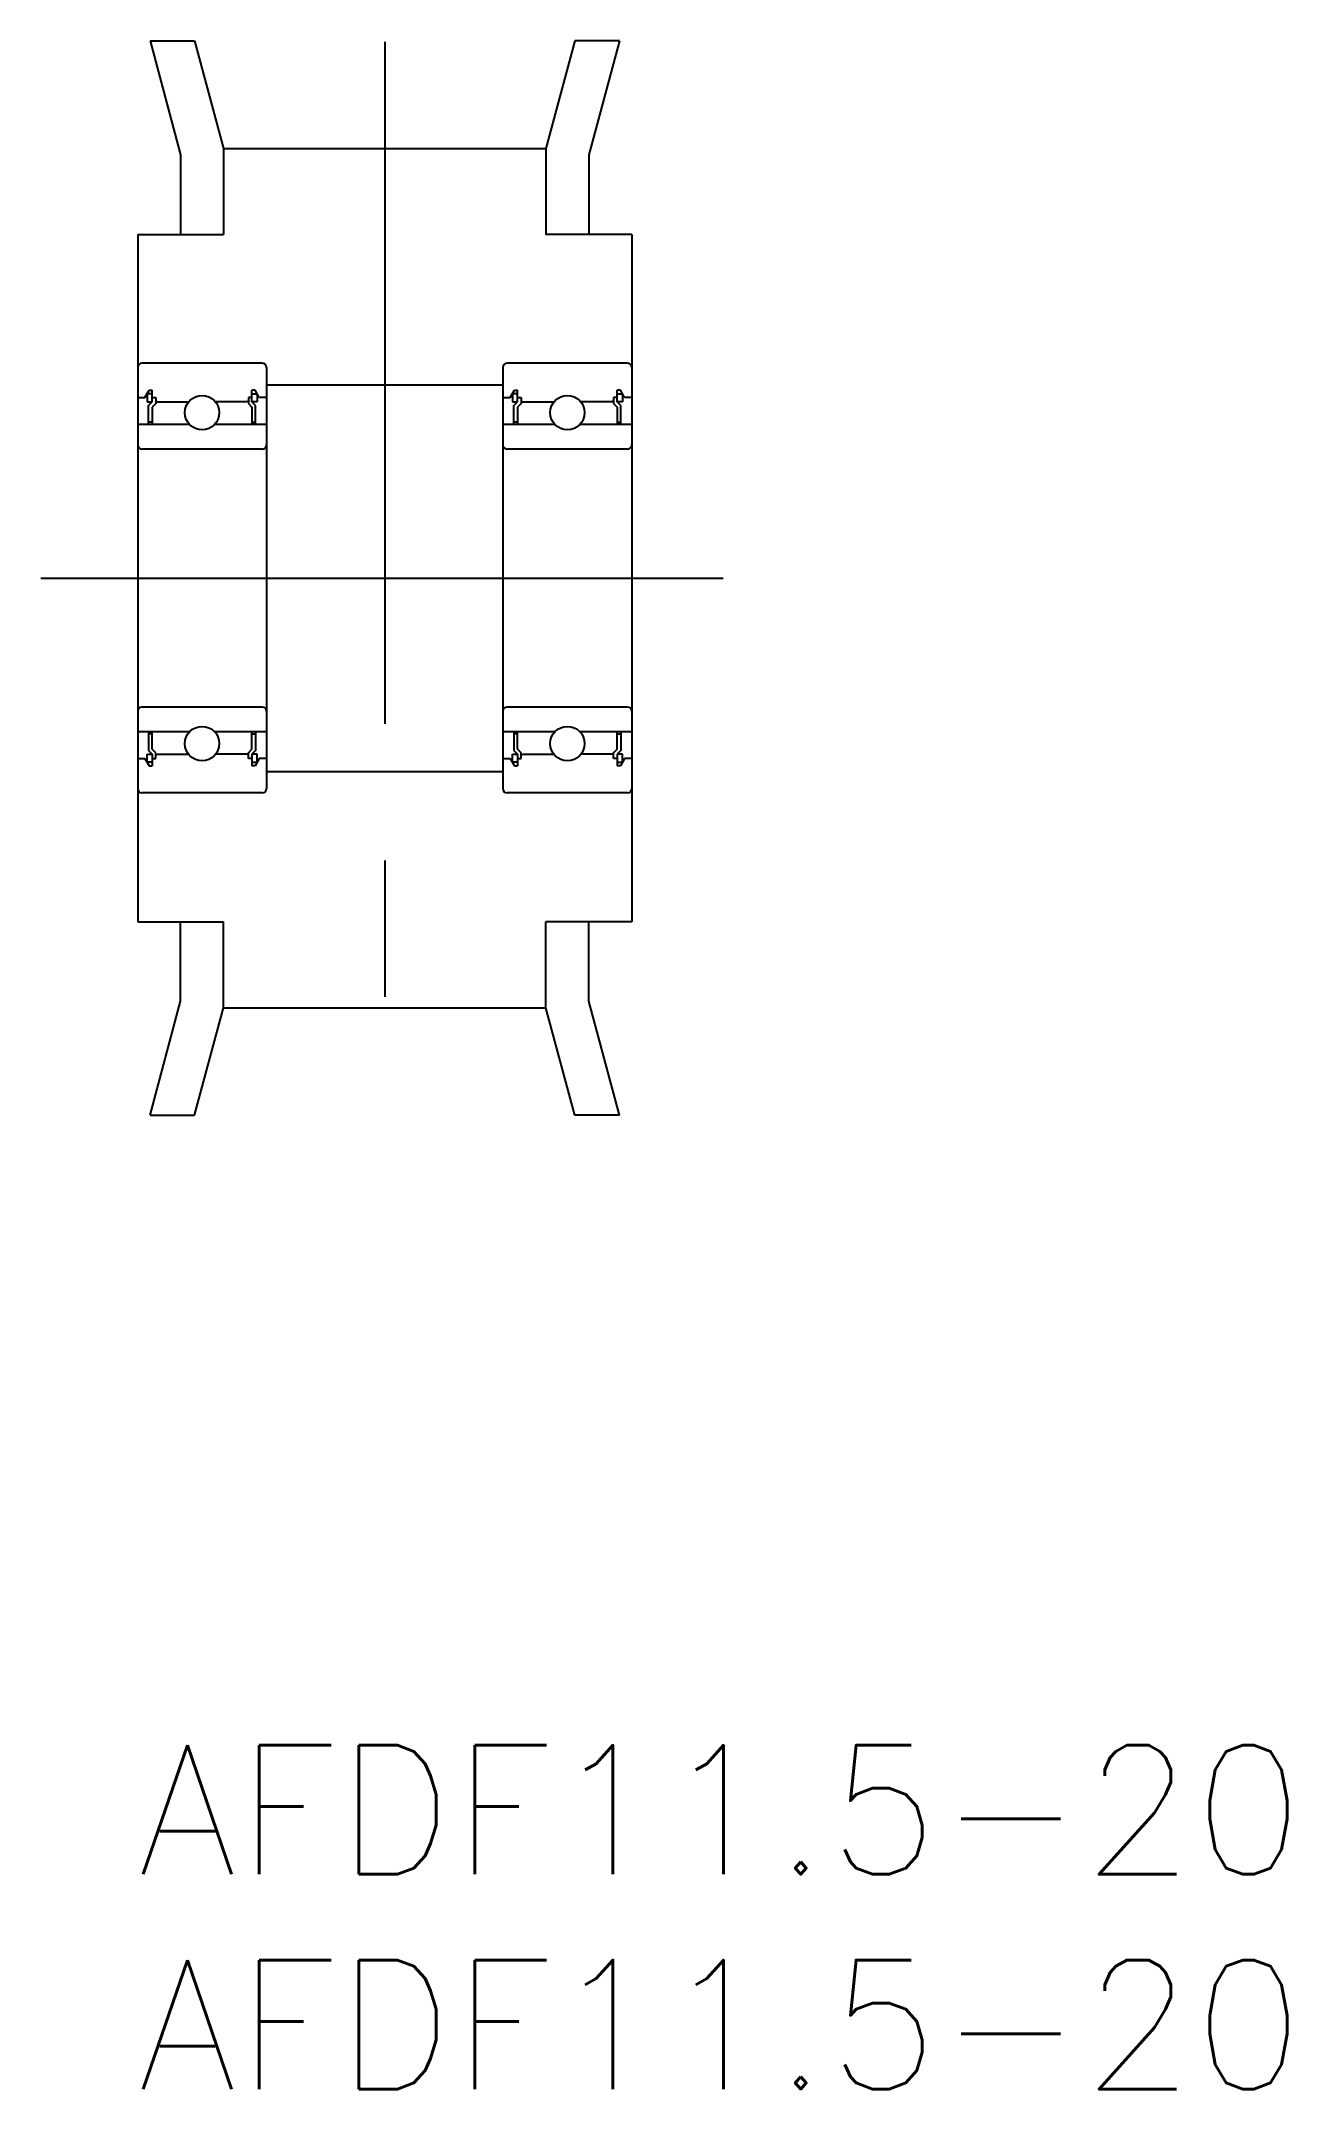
# Model space of a CAD drawing. Extents: x -2.2 to 26.7, y -8 to 39.7.
import ezdxf

# ---------------------------------------------------------------- set-up
doc = ezdxf.new("R2010")
doc.units = 0
doc.header["$LTSCALE"] = 0.5
doc.linetypes.add('CENTER', pattern=[50.8, 31.75, -6.35, 6.35, -6.35])
doc.layers.get('0').update_dxf_attribs({"linetype": 'CONTINUOUS'})
doc.layers.add('CENTER', color=1, linetype='CENTER')
doc.styles.get("Standard").update_dxf_attribs({"font": 'txt.shx', "height": 3, "bigfont": 'bigfont.shx'})

# ---------------------------------------------------------------- blocks, each defined once
blk = doc.blocks.new('*U10')
at = {"color": 7, "linetype": 'CONTINUOUS'}
blk.add_text('AFDF11.5-20', height=3, dxfattribs=at).set_placement((0, -3))
blk = doc.blocks.new('*U11')
at = {"color": 7, "linetype": 'CONTINUOUS'}
blk.add_text('AFDF11.5-20', height=3, dxfattribs=at).set_placement((0, -8))

msp = doc.modelspace()

# ---------------------------------------------------------------- linework, layer by layer
at = {"color": 7, "linetype": 'CONTINUOUS'}
for p, q in [((0.289, 39.662), (1, 37.011)), ((0.289, 39.662), (1.325, 39.662)), ((1.325, 39.662), (2, 37.162)), ((10.175, 39.662), (9.5, 37.162)), ((11.211, 39.662), (10.175, 39.662)), ((11.211, 39.662), (10.5, 37.011)), ((1, 37.011), (1, 35.162)), ((2, 37.162), (9.5, 37.162)), ((2, 37.162), (2, 35.162)), ((9.5, 37.162), (9.5, 35.162)), ((10.5, 37.011), (10.5, 35.162)), ((0, 35.162), (0, 19.162)), ((0, 35.162), (2, 35.162)), ((11.5, 35.162), (9.5, 35.162)), ((11.5, 35.162), (11.5, 19.162)), ((2.9, 32.162), (0.1, 32.162)), ((3, 32.062), (3, 22.262)), ((8.5, 32.062), (8.5, 22.262)), ((11.4, 32.162), (8.6, 32.162)), ((0.17, 31.362), (0.268, 31.532)), ((0.268, 31.532), (0.34, 31.532)), ((0.34, 31.262), (0.34, 31.532)), ((2.732, 31.532), (2.66, 31.532)), ((2.66, 31.262), (2.66, 31.532)), ((2.83, 31.362), (2.732, 31.532)), ((3, 31.662), (8.5, 31.662)), ((8.67, 31.362), (8.768, 31.532)), ((8.768, 31.532), (8.84, 31.532)), ((8.84, 31.262), (8.84, 31.532)), ((11.232, 31.532), (11.16, 31.532)), ((11.16, 31.262), (11.16, 31.532)), ((11.33, 31.362), (11.232, 31.532)), ((0, 31.362), (0.17, 31.362)), ((0.219, 31.447), (0.219, 31.262)), ((0.34, 31.447), (0.219, 31.447)), ((0.219, 31.262), (0.34, 31.262)), ((0.255, 31.177), (0.34, 31.262)), ((0.255, 30.737), (0.255, 31.177)), ((0.34, 31.362), (0.425, 31.362)), ((0.425, 31.227), (0.34, 31.142)), ((0.34, 31.142), (0.34, 30.737)), ((0.425, 31.362), (0.425, 31.227)), ((0.425, 31.292), (0.455, 31.262)), ((0.455, 31.262), (1.188, 31.262)), ((2.545, 31.262), (1.812, 31.262)), ((2.575, 31.292), (2.545, 31.262)), ((2.575, 31.362), (2.575, 31.227)), ((2.66, 31.362), (2.575, 31.362)), ((2.575, 31.227), (2.66, 31.142)), ((2.66, 31.447), (2.781, 31.447)), ((2.781, 31.262), (2.66, 31.262)), ((2.745, 31.177), (2.66, 31.262)), ((2.66, 31.142), (2.66, 30.737)), ((2.745, 30.737), (2.745, 31.177)), ((2.781, 31.447), (2.781, 31.262)), ((3, 31.362), (2.83, 31.362)), ((8.5, 31.362), (8.67, 31.362)), ((8.719, 31.447), (8.719, 31.262)), ((8.84, 31.447), (8.719, 31.447)), ((8.719, 31.262), (8.84, 31.262)), ((8.755, 31.177), (8.84, 31.262)), ((8.755, 30.737), (8.755, 31.177)), ((8.84, 31.362), (8.925, 31.362)), ((8.925, 31.227), (8.84, 31.142)), ((8.84, 31.142), (8.84, 30.737)), ((8.925, 31.362), (8.925, 31.227)), ((8.925, 31.292), (8.955, 31.262)), ((8.955, 31.262), (9.688, 31.262)), ((11.045, 31.262), (10.312, 31.262)), ((11.075, 31.292), (11.045, 31.262)), ((11.075, 31.362), (11.075, 31.227)), ((11.16, 31.362), (11.075, 31.362)), ((11.075, 31.227), (11.16, 31.142)), ((11.16, 31.447), (11.281, 31.447)), ((11.281, 31.262), (11.16, 31.262)), ((11.245, 31.177), (11.16, 31.262)), ((11.16, 31.142), (11.16, 30.737)), ((11.245, 30.737), (11.245, 31.177)), ((11.281, 31.447), (11.281, 31.262)), ((11.5, 31.362), (11.33, 31.362)), ((1.21, 30.737), (0, 30.737)), ((0.34, 30.79), (0.255, 30.79)), ((3, 30.737), (1.79, 30.737)), ((2.66, 30.79), (2.745, 30.79)), ((9.71, 30.737), (8.5, 30.737)), ((8.84, 30.79), (8.755, 30.79)), ((11.5, 30.737), (10.29, 30.737)), ((11.16, 30.79), (11.245, 30.79)), ((2.9, 30.162), (0.1, 30.162)), ((11.4, 30.162), (8.6, 30.162)), ((2.9, 24.162), (0.1, 24.162)), ((11.4, 24.162), (8.6, 24.162)), ((1.21, 23.587), (0, 23.587)), ((0.255, 23.587), (0.255, 23.147)), ((0.34, 23.535), (0.255, 23.535)), ((0.34, 23.182), (0.34, 23.587)), ((3, 23.587), (1.79, 23.587)), ((2.66, 23.182), (2.66, 23.587)), ((2.66, 23.535), (2.745, 23.535)), ((2.745, 23.587), (2.745, 23.147)), ((9.71, 23.587), (8.5, 23.587)), ((8.755, 23.587), (8.755, 23.147)), ((8.84, 23.535), (8.755, 23.535)), ((8.84, 23.182), (8.84, 23.587)), ((11.5, 23.587), (10.29, 23.587)), ((11.16, 23.182), (11.16, 23.587)), ((11.16, 23.535), (11.245, 23.535)), ((11.245, 23.587), (11.245, 23.147)), ((0, 22.962), (0.17, 22.962)), ((0.17, 22.962), (0.268, 22.792)), ((0.219, 22.877), (0.219, 23.062)), ((0.219, 23.062), (0.34, 23.062)), ((0.255, 23.147), (0.34, 23.062)), ((0.425, 23.097), (0.34, 23.182)), ((0.34, 23.062), (0.34, 22.792)), ((0.34, 22.962), (0.425, 22.962)), ((0.425, 22.962), (0.425, 23.097)), ((0.425, 23.032), (0.455, 23.062)), ((0.455, 23.062), (1.188, 23.062)), ((2.545, 23.062), (1.812, 23.062)), ((2.575, 23.032), (2.545, 23.062)), ((2.575, 23.097), (2.66, 23.182)), ((2.575, 22.962), (2.575, 23.097)), ((2.66, 22.962), (2.575, 22.962)), ((2.745, 23.147), (2.66, 23.062)), ((2.781, 23.062), (2.66, 23.062)), ((2.66, 23.062), (2.66, 22.792)), ((2.83, 22.962), (2.732, 22.792)), ((2.781, 22.877), (2.781, 23.062)), ((3, 22.962), (2.83, 22.962)), ((8.5, 22.962), (8.67, 22.962)), ((8.67, 22.962), (8.768, 22.792)), ((8.719, 22.877), (8.719, 23.062)), ((8.719, 23.062), (8.84, 23.062)), ((8.755, 23.147), (8.84, 23.062)), ((8.925, 23.097), (8.84, 23.182)), ((8.84, 23.062), (8.84, 22.792)), ((8.84, 22.962), (8.925, 22.962)), ((8.925, 22.962), (8.925, 23.097)), ((8.925, 23.032), (8.955, 23.062)), ((8.955, 23.062), (9.688, 23.062)), ((11.045, 23.062), (10.312, 23.062)), ((11.075, 23.032), (11.045, 23.062)), ((11.075, 23.097), (11.16, 23.182)), ((11.075, 22.962), (11.075, 23.097)), ((11.16, 22.962), (11.075, 22.962)), ((11.245, 23.147), (11.16, 23.062)), ((11.281, 23.062), (11.16, 23.062)), ((11.16, 23.062), (11.16, 22.792)), ((11.33, 22.962), (11.232, 22.792)), ((11.281, 22.877), (11.281, 23.062)), ((11.5, 22.962), (11.33, 22.962)), ((0.34, 22.877), (0.219, 22.877)), ((0.268, 22.792), (0.34, 22.792)), ((2.66, 22.877), (2.781, 22.877)), ((2.732, 22.792), (2.66, 22.792)), ((3, 22.662), (8.5, 22.662)), ((8.84, 22.877), (8.719, 22.877)), ((8.768, 22.792), (8.84, 22.792)), ((11.16, 22.877), (11.281, 22.877)), ((11.232, 22.792), (11.16, 22.792)), ((2.9, 22.162), (0.1, 22.162)), ((11.4, 22.162), (8.6, 22.162)), ((0, 19.162), (2, 19.162)), ((1, 17.314), (1, 19.162)), ((2, 17.162), (2, 19.162)), ((11.5, 19.162), (9.5, 19.162)), ((9.5, 17.162), (9.5, 19.162)), ((10.5, 17.314), (10.5, 19.162)), ((0.289, 14.662), (1, 17.314)), ((1.325, 14.662), (2, 17.162)), ((2, 17.162), (9.5, 17.162)), ((10.175, 14.662), (9.5, 17.162)), ((11.211, 14.662), (10.5, 17.314)), ((0.289, 14.662), (1.325, 14.662)), ((11.211, 14.662), (10.175, 14.662))]:
    msp.add_line(p, q, dxfattribs=at)
for centre in [(1.5, 31.012), (10, 31.012), (1.5, 23.312), (10, 23.312)]:
    msp.add_circle(centre, 0.4, dxfattribs=at)
for centre, start, end in [((0.1, 32.062), 90, 180), ((2.9, 32.062), 0, 90), ((8.6, 32.062), 90, 180), ((11.4, 32.062), 0, 90), ((0.1, 30.262), 180, 270), ((2.9, 30.262), 270, 0), ((8.6, 30.262), 180, 270), ((11.4, 30.262), 270, 0), ((0.1, 24.062), 90, 180), ((2.9, 24.062), 360, 90), ((8.6, 24.062), 90, 180), ((11.4, 24.062), 360, 90), ((0.1, 22.262), 180, 270), ((2.9, 22.262), 270, 0), ((8.6, 22.262), 180, 270), ((11.4, 22.262), 270, 0)]:
    msp.add_arc(centre, 0.1, start, end, dxfattribs=at)
at = {"layer": 'CENTER', "color": 1, "linetype": 'CENTER'}
for p, q in [((5.75, 39.642), (5.75, 14.682)), ((-2.25, 27.162), (13.75, 27.162))]:
    msp.add_line(p, q, dxfattribs=at)

# ---------------------------------------------------------------- block references
at = {"color": 7, "linetype": 'CONTINUOUS'}
for name in ['*U10', '*U11']:
    msp.add_blockref(name, (0, 0), dxfattribs=at)

doc.saveas('drawing.dxf')
